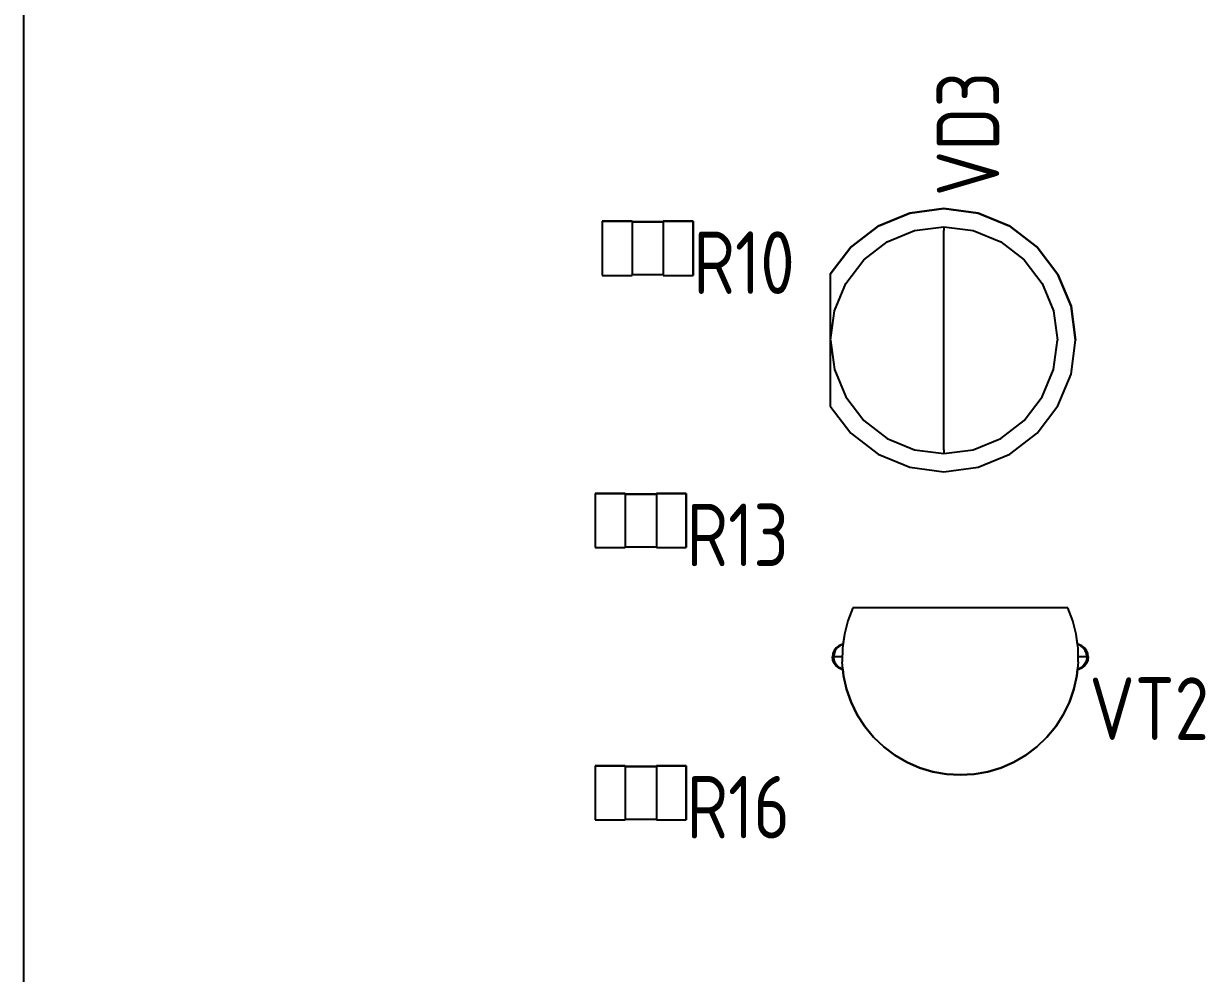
# Model space of a CAD drawing. Header units: inches. Extents: x 0 to 841, y -594 to 0.
# Drawn here: x 272.65 to 298.69, y -164.73 to -143.8 of the extents above; entities that cross this region are included whole.
import ezdxf

# ---------------------------------------------------------------- set-up
doc = ezdxf.new("R2010")
doc.units = ezdxf.units.IN
doc.header["$MEASUREMENT"] = 0
doc.styles.add('GOST type A0', font='gost.TTF', dxfattribs={"height": 2.116667})

msp = doc.modelspace()

# ---------------------------------------------------------------- linework, layer by layer
at = {"color": 7}
for p, q in [((272.646, -60.754), (272.646, -241.354)), ((292.926, -147.879), (292.176, -147.978)), ((292.176, -147.978), (292.926, -147.879)), ((292.926, -147.879), (292.176, -147.978)), ((292.176, -147.978), (292.926, -147.879)), ((293.677, -147.978), (292.926, -147.879)), ((292.926, -147.879), (293.677, -147.978)), ((293.677, -147.978), (292.926, -147.879)), ((292.926, -147.879), (293.677, -147.978)), ((285.395, -148.157), (285.395, -149.351)), ((286.055, -148.157), (285.395, -148.157)), ((285.395, -148.157), (285.395, -149.351)), ((285.395, -148.157), (286.055, -148.157)), ((285.395, -148.157), (285.395, -149.351)), ((286.055, -148.157), (285.395, -148.157)), ((285.395, -148.157), (285.395, -149.351)), ((285.395, -148.157), (286.055, -148.157)), ((286.055, -148.174), (286.055, -148.157)), ((286.055, -148.157), (286.055, -149.351)), ((286.055, -148.174), (286.055, -148.157)), ((286.055, -148.157), (286.055, -149.351)), ((287.401, -148.157), (286.741, -148.157)), ((286.741, -148.157), (286.741, -148.174)), ((286.741, -148.157), (286.741, -149.351)), ((286.741, -148.157), (287.401, -148.157)), ((287.401, -148.157), (286.741, -148.157)), ((286.741, -148.157), (286.741, -148.174)), ((286.741, -148.157), (286.741, -149.351)), ((286.741, -148.157), (287.401, -148.157)), ((287.401, -149.351), (287.401, -148.157)), ((287.401, -148.157), (287.401, -149.351)), ((287.401, -149.351), (287.401, -148.157)), ((287.401, -148.157), (287.401, -149.351)), ((292.176, -147.978), (291.477, -148.267)), ((291.477, -148.267), (292.176, -147.978)), ((292.176, -147.978), (291.477, -148.267)), ((291.477, -148.267), (292.176, -147.978)), ((294.376, -148.267), (293.677, -147.978)), ((293.677, -147.978), (294.376, -148.267)), ((294.376, -148.267), (293.677, -147.978)), ((293.677, -147.978), (294.376, -148.267)), ((286.741, -148.174), (286.055, -148.174)), ((286.055, -148.174), (286.741, -148.174)), ((286.741, -148.174), (286.055, -148.174)), ((286.055, -148.174), (286.741, -148.174)), ((291.477, -148.267), (290.877, -148.727)), ((290.877, -148.727), (291.477, -148.267)), ((291.477, -148.267), (290.877, -148.727)), ((290.877, -148.727), (291.477, -148.267)), ((291.676, -148.614), (292.279, -148.364)), ((291.676, -148.614), (292.279, -148.364)), ((292.279, -148.364), (292.926, -148.279)), ((292.279, -148.364), (292.926, -148.279)), ((292.926, -148.279), (293.573, -148.364)), ((292.926, -148.279), (292.926, -148.364)), ((292.926, -148.279), (293.573, -148.364)), ((292.926, -148.279), (292.926, -148.364)), ((292.926, -148.614), (292.926, -148.364)), ((292.926, -148.614), (292.926, -148.364)), ((293.573, -148.364), (294.176, -148.614)), ((293.573, -148.364), (294.176, -148.614)), ((294.977, -148.728), (294.376, -148.267)), ((294.376, -148.267), (294.977, -148.728)), ((294.977, -148.728), (294.376, -148.267)), ((294.376, -148.267), (294.977, -148.728)), ((291.158, -149.011), (291.676, -148.614)), ((291.158, -149.011), (291.676, -148.614)), ((292.926, -149.011), (292.926, -148.614)), ((292.926, -149.011), (292.926, -148.614)), ((294.176, -148.614), (294.694, -149.011)), ((294.176, -148.614), (294.694, -149.011)), ((290.877, -148.727), (290.416, -149.326)), ((290.416, -149.326), (290.877, -148.727)), ((290.877, -148.727), (290.416, -149.326)), ((290.416, -149.326), (290.877, -148.727)), ((295.438, -149.329), (294.977, -148.728)), ((294.977, -148.728), (295.438, -149.329)), ((295.438, -149.329), (294.977, -148.728)), ((294.977, -148.728), (295.438, -149.329)), ((290.761, -149.529), (291.158, -149.011)), ((290.761, -149.529), (291.158, -149.011)), ((292.926, -149.529), (292.926, -149.011)), ((292.926, -149.529), (292.926, -149.011)), ((294.694, -149.011), (295.091, -149.529)), ((294.694, -149.011), (295.091, -149.529)), ((285.395, -149.351), (286.055, -149.351)), ((285.395, -149.351), (286.055, -149.351)), ((285.395, -149.351), (286.055, -149.351)), ((285.395, -149.351), (286.055, -149.351)), ((286.055, -149.351), (286.055, -149.334)), ((286.055, -149.334), (286.741, -149.334)), ((286.055, -149.334), (286.741, -149.334)), ((286.055, -149.351), (286.055, -149.334)), ((286.055, -149.334), (286.741, -149.334)), ((286.055, -149.334), (286.741, -149.334)), ((286.741, -149.334), (286.741, -149.351)), ((286.741, -149.334), (286.741, -149.351)), ((286.741, -149.351), (287.401, -149.351)), ((286.741, -149.351), (287.401, -149.351)), ((286.741, -149.351), (287.401, -149.351)), ((286.741, -149.351), (287.401, -149.351)), ((290.416, -149.326), (290.416, -152.231)), ((290.416, -149.326), (290.416, -152.231)), ((290.416, -149.326), (290.416, -152.231)), ((290.416, -149.326), (290.416, -152.231)), ((295.727, -150.028), (295.438, -149.329)), ((295.438, -149.329), (295.727, -150.028)), ((295.727, -150.028), (295.438, -149.329)), ((295.438, -149.329), (295.727, -150.028)), ((290.511, -150.132), (290.761, -149.529)), ((290.511, -150.132), (290.761, -149.529)), ((292.926, -150.132), (292.926, -149.529)), ((292.926, -150.132), (292.926, -149.529)), ((295.091, -149.529), (295.341, -150.132)), ((295.091, -149.529), (295.341, -150.132)), ((290.426, -150.779), (290.511, -150.132)), ((290.426, -150.779), (290.511, -150.132)), ((292.926, -150.779), (292.926, -150.132)), ((292.926, -150.779), (292.926, -150.132)), ((295.341, -150.132), (295.426, -150.779)), ((295.341, -150.132), (295.426, -150.779)), ((295.826, -150.779), (295.727, -150.028)), ((295.727, -150.028), (295.826, -150.779)), ((295.826, -150.779), (295.727, -150.028)), ((295.727, -150.028), (295.826, -150.779)), ((290.426, -150.779), (290.511, -151.426)), ((290.426, -150.779), (290.511, -151.426)), ((292.926, -151.426), (292.926, -150.779)), ((292.926, -151.426), (292.926, -150.779)), ((295.341, -151.426), (295.426, -150.779)), ((295.341, -151.426), (295.426, -150.779)), ((295.727, -151.529), (295.826, -150.779)), ((295.727, -151.529), (295.826, -150.779)), ((295.727, -151.529), (295.826, -150.779)), ((295.727, -151.529), (295.826, -150.779)), ((290.511, -151.426), (290.761, -152.029)), ((290.511, -151.426), (290.761, -152.029)), ((292.926, -152.029), (292.926, -151.426)), ((292.926, -152.029), (292.926, -151.426)), ((295.091, -152.029), (295.341, -151.426)), ((295.091, -152.029), (295.341, -151.426)), ((295.438, -152.229), (295.727, -151.529)), ((295.438, -152.229), (295.727, -151.529)), ((295.438, -152.229), (295.727, -151.529)), ((295.438, -152.229), (295.727, -151.529)), ((290.761, -152.029), (291.158, -152.547)), ((290.761, -152.029), (291.158, -152.547)), ((292.926, -152.547), (292.926, -152.029)), ((292.926, -152.547), (292.926, -152.029)), ((294.694, -152.547), (295.091, -152.029)), ((294.694, -152.547), (295.091, -152.029)), ((290.416, -152.231), (290.877, -152.831)), ((290.416, -152.231), (290.877, -152.831)), ((290.416, -152.231), (290.877, -152.831)), ((290.416, -152.231), (290.877, -152.831)), ((294.977, -152.83), (295.438, -152.229)), ((294.977, -152.83), (295.438, -152.229)), ((294.977, -152.83), (295.438, -152.229)), ((294.977, -152.83), (295.438, -152.229)), ((291.158, -152.547), (291.676, -152.944)), ((291.158, -152.547), (291.676, -152.944)), ((292.926, -152.944), (292.926, -152.547)), ((292.926, -152.944), (292.926, -152.547)), ((294.176, -152.944), (294.694, -152.547)), ((294.176, -152.944), (294.694, -152.547)), ((290.877, -152.831), (291.477, -153.291)), ((290.877, -152.831), (291.477, -153.291)), ((290.877, -152.831), (291.477, -153.291)), ((290.877, -152.831), (291.477, -153.291)), ((294.376, -153.29), (294.977, -152.83)), ((294.376, -153.29), (294.977, -152.83)), ((294.376, -153.29), (294.977, -152.83)), ((294.376, -153.29), (294.977, -152.83)), ((291.676, -152.944), (292.279, -153.194)), ((291.676, -152.944), (292.279, -153.194)), ((292.926, -153.194), (292.926, -152.944)), ((292.926, -153.194), (292.926, -152.944)), ((293.573, -153.194), (294.176, -152.944)), ((293.573, -153.194), (294.176, -152.944)), ((291.477, -153.291), (292.176, -153.58)), ((291.477, -153.291), (292.176, -153.58)), ((291.477, -153.291), (292.176, -153.58)), ((291.477, -153.291), (292.176, -153.58)), ((292.279, -153.194), (292.926, -153.279)), ((292.279, -153.194), (292.926, -153.279)), ((292.926, -153.279), (293.573, -153.194)), ((292.926, -153.194), (292.926, -153.279)), ((292.926, -153.279), (293.573, -153.194)), ((292.926, -153.194), (292.926, -153.279)), ((293.677, -153.58), (294.376, -153.29)), ((293.677, -153.58), (294.376, -153.29)), ((293.677, -153.58), (294.376, -153.29)), ((293.677, -153.58), (294.376, -153.29)), ((292.176, -153.58), (292.926, -153.679)), ((292.176, -153.58), (292.926, -153.679)), ((292.176, -153.58), (292.926, -153.679)), ((292.176, -153.58), (292.926, -153.679)), ((292.926, -153.679), (293.677, -153.58)), ((292.926, -153.679), (293.677, -153.58)), ((292.926, -153.679), (293.677, -153.58)), ((292.926, -153.679), (293.677, -153.58)), ((285.243, -154.157), (285.243, -155.351)), ((285.903, -154.157), (285.243, -154.157)), ((285.243, -154.157), (285.243, -155.351)), ((285.243, -154.157), (285.903, -154.157)), ((285.243, -154.157), (285.243, -155.351)), ((285.903, -154.157), (285.243, -154.157)), ((285.243, -154.157), (285.243, -155.351)), ((285.243, -154.157), (285.903, -154.157)), ((285.903, -154.174), (285.903, -154.157)), ((285.903, -154.157), (285.903, -155.351)), ((285.903, -154.174), (285.903, -154.157)), ((285.903, -154.157), (285.903, -155.351)), ((287.249, -154.157), (286.589, -154.157)), ((286.589, -154.157), (286.589, -154.174)), ((286.589, -154.157), (286.589, -155.351)), ((286.589, -154.157), (287.249, -154.157)), ((287.249, -154.157), (286.589, -154.157)), ((286.589, -154.157), (286.589, -154.174)), ((286.589, -154.157), (286.589, -155.351)), ((286.589, -154.157), (287.249, -154.157)), ((287.249, -155.351), (287.249, -154.157)), ((287.249, -154.157), (287.249, -155.351)), ((287.249, -155.351), (287.249, -154.157)), ((287.249, -154.157), (287.249, -155.351)), ((286.589, -154.174), (285.903, -154.174)), ((285.903, -154.174), (286.589, -154.174)), ((286.589, -154.174), (285.903, -154.174)), ((285.903, -154.174), (286.589, -154.174)), ((285.243, -155.351), (285.903, -155.351)), ((285.243, -155.351), (285.903, -155.351)), ((285.243, -155.351), (285.903, -155.351)), ((285.243, -155.351), (285.903, -155.351)), ((285.903, -155.351), (285.903, -155.334)), ((285.903, -155.334), (286.589, -155.334)), ((285.903, -155.334), (286.589, -155.334)), ((285.903, -155.351), (285.903, -155.334)), ((285.903, -155.334), (286.589, -155.334)), ((285.903, -155.334), (286.589, -155.334)), ((286.589, -155.334), (286.589, -155.351)), ((286.589, -155.334), (286.589, -155.351)), ((286.589, -155.351), (287.249, -155.351)), ((286.589, -155.351), (287.249, -155.351)), ((286.589, -155.351), (287.249, -155.351)), ((286.589, -155.351), (287.249, -155.351)), ((290.917, -156.679), (290.807, -156.964)), ((290.917, -156.679), (290.807, -156.964)), ((290.917, -156.679), (290.807, -156.964)), ((290.917, -156.679), (290.807, -156.964)), ((295.655, -156.679), (290.917, -156.679)), ((295.655, -156.679), (290.917, -156.679)), ((295.655, -156.679), (290.917, -156.679)), ((295.655, -156.679), (290.917, -156.679)), ((295.765, -156.964), (295.655, -156.679)), ((295.765, -156.964), (295.655, -156.679)), ((295.765, -156.964), (295.655, -156.679)), ((295.765, -156.964), (295.655, -156.679)), ((290.807, -156.964), (290.731, -157.261)), ((290.807, -156.964), (290.731, -157.261)), ((290.807, -156.964), (290.731, -157.261)), ((290.807, -156.964), (290.731, -157.261)), ((295.841, -157.261), (295.765, -156.964)), ((295.841, -157.261), (295.765, -156.964)), ((295.841, -157.261), (295.765, -156.964)), ((295.841, -157.261), (295.765, -156.964)), ((290.731, -157.261), (290.69, -157.564)), ((290.731, -157.261), (290.69, -157.564)), ((290.731, -157.261), (290.7, -157.486)), ((290.731, -157.261), (290.7, -157.486)), ((295.872, -157.489), (295.841, -157.261)), ((295.882, -157.564), (295.841, -157.261)), ((295.872, -157.489), (295.841, -157.261)), ((295.882, -157.564), (295.841, -157.261)), ((290.606, -157.517), (290.549, -157.561)), ((290.606, -157.517), (290.549, -157.561)), ((290.606, -157.517), (290.549, -157.561)), ((290.606, -157.517), (290.549, -157.561)), ((290.631, -157.517), (290.575, -157.561)), ((290.631, -157.517), (290.575, -157.561)), ((290.674, -157.489), (290.606, -157.517)), ((290.674, -157.489), (290.606, -157.517)), ((290.674, -157.489), (290.606, -157.517)), ((290.674, -157.489), (290.606, -157.517)), ((290.696, -157.489), (290.631, -157.517)), ((290.696, -157.489), (290.631, -157.517)), ((290.7, -157.486), (290.674, -157.489)), ((290.7, -157.486), (290.674, -157.489)), ((290.7, -157.486), (290.674, -157.489)), ((290.7, -157.486), (290.674, -157.489)), ((290.7, -157.489), (290.696, -157.489)), ((290.7, -157.489), (290.696, -157.489)), ((295.898, -157.489), (295.872, -157.486)), ((295.872, -157.486), (295.872, -157.489)), ((295.898, -157.489), (295.872, -157.486)), ((295.898, -157.489), (295.872, -157.486)), ((295.872, -157.486), (295.872, -157.489)), ((295.898, -157.489), (295.872, -157.486)), ((295.876, -157.489), (295.872, -157.489)), ((295.876, -157.489), (295.872, -157.489)), ((295.941, -157.517), (295.876, -157.489)), ((295.941, -157.517), (295.876, -157.489)), ((295.966, -157.517), (295.898, -157.489)), ((295.966, -157.517), (295.898, -157.489)), ((295.966, -157.517), (295.898, -157.489)), ((295.966, -157.517), (295.898, -157.489)), ((295.997, -157.561), (295.941, -157.517)), ((295.997, -157.561), (295.941, -157.517)), ((296.024, -157.561), (295.966, -157.517)), ((296.024, -157.561), (295.966, -157.517)), ((296.024, -157.561), (295.966, -157.517)), ((296.024, -157.561), (295.966, -157.517)), ((290.476, -157.687), (290.467, -157.759)), ((290.476, -157.687), (290.467, -157.759)), ((290.476, -157.687), (290.467, -157.759)), ((290.476, -157.687), (290.467, -157.759)), ((290.467, -157.759), (290.476, -157.831)), ((290.476, -157.831), (290.467, -157.759)), ((290.47, -157.759), (290.467, -157.759)), ((290.467, -157.759), (290.476, -157.831)), ((290.476, -157.831), (290.467, -157.759)), ((290.47, -157.759), (290.467, -157.759)), ((290.48, -157.759), (290.47, -157.759)), ((290.48, -157.759), (290.47, -157.759)), ((290.504, -157.619), (290.476, -157.687)), ((290.504, -157.619), (290.476, -157.687)), ((290.504, -157.619), (290.476, -157.687)), ((290.504, -157.619), (290.476, -157.687)), ((290.497, -157.759), (290.48, -157.759)), ((290.497, -157.759), (290.48, -157.759)), ((290.505, -157.687), (290.497, -157.759)), ((290.505, -157.687), (290.497, -157.759)), ((290.505, -157.831), (290.497, -157.759)), ((290.687, -157.759), (290.497, -157.759)), ((290.505, -157.831), (290.497, -157.759)), ((290.687, -157.759), (290.497, -157.759)), ((290.549, -157.561), (290.504, -157.619)), ((290.549, -157.561), (290.504, -157.619)), ((290.549, -157.561), (290.504, -157.619)), ((290.549, -157.561), (290.504, -157.619)), ((290.532, -157.619), (290.505, -157.687)), ((290.532, -157.619), (290.505, -157.687)), ((290.575, -157.561), (290.532, -157.619)), ((290.575, -157.561), (290.532, -157.619)), ((290.69, -157.564), (290.685, -157.87)), ((290.69, -157.564), (290.685, -157.87)), ((295.887, -157.87), (295.882, -157.564)), ((295.887, -157.87), (295.882, -157.564)), ((296.075, -157.759), (295.885, -157.759)), ((296.075, -157.759), (295.885, -157.759)), ((296.04, -157.619), (295.997, -157.561)), ((296.04, -157.619), (295.997, -157.561)), ((296.068, -157.619), (296.024, -157.561)), ((296.068, -157.619), (296.024, -157.561)), ((296.068, -157.619), (296.024, -157.561)), ((296.068, -157.619), (296.024, -157.561)), ((296.067, -157.687), (296.04, -157.619)), ((296.067, -157.687), (296.04, -157.619)), ((296.075, -157.759), (296.067, -157.687)), ((296.075, -157.759), (296.067, -157.687)), ((296.075, -157.759), (296.067, -157.831)), ((296.075, -157.759), (296.067, -157.831)), ((296.096, -157.687), (296.068, -157.619)), ((296.096, -157.687), (296.068, -157.619)), ((296.096, -157.687), (296.068, -157.619)), ((296.096, -157.687), (296.068, -157.619)), ((296.092, -157.759), (296.075, -157.759)), ((296.092, -157.759), (296.075, -157.759)), ((296.102, -157.759), (296.092, -157.759)), ((296.102, -157.759), (296.092, -157.759)), ((296.105, -157.759), (296.096, -157.687)), ((296.105, -157.759), (296.096, -157.687)), ((296.105, -157.759), (296.096, -157.687)), ((296.105, -157.759), (296.096, -157.687)), ((296.096, -157.831), (296.105, -157.759)), ((296.105, -157.759), (296.096, -157.831)), ((296.096, -157.831), (296.105, -157.759)), ((296.105, -157.759), (296.096, -157.831)), ((296.105, -157.759), (296.102, -157.759)), ((296.105, -157.759), (296.102, -157.759)), ((290.476, -157.831), (290.504, -157.899)), ((290.504, -157.899), (290.476, -157.831)), ((290.476, -157.831), (290.504, -157.899)), ((290.504, -157.899), (290.476, -157.831)), ((290.504, -157.899), (290.549, -157.956)), ((290.549, -157.956), (290.504, -157.899)), ((290.504, -157.899), (290.549, -157.956)), ((290.549, -157.956), (290.504, -157.899)), ((290.532, -157.899), (290.505, -157.831)), ((290.532, -157.899), (290.505, -157.831)), ((290.575, -157.956), (290.532, -157.899)), ((290.575, -157.956), (290.532, -157.899)), ((290.549, -157.956), (290.606, -158.001)), ((290.606, -158.001), (290.549, -157.956)), ((290.549, -157.956), (290.606, -158.001)), ((290.606, -158.001), (290.549, -157.956)), ((290.631, -158.001), (290.575, -157.956)), ((290.631, -158.001), (290.575, -157.956)), ((290.606, -158.001), (290.674, -158.029)), ((290.674, -158.029), (290.606, -158.001)), ((290.606, -158.001), (290.674, -158.029)), ((290.674, -158.029), (290.606, -158.001)), ((290.696, -158.029), (290.631, -158.001)), ((290.696, -158.029), (290.631, -158.001)), ((290.674, -158.029), (290.701, -158.032)), ((290.701, -158.032), (290.674, -158.029)), ((290.674, -158.029), (290.701, -158.032)), ((290.701, -158.032), (290.674, -158.029)), ((290.716, -158.174), (290.685, -157.87)), ((290.716, -158.174), (290.685, -157.87)), ((290.701, -158.029), (290.696, -158.029)), ((290.701, -158.029), (290.696, -158.029)), ((290.701, -158.032), (290.716, -158.174)), ((290.701, -158.032), (290.716, -158.174)), ((295.887, -157.87), (295.856, -158.174)), ((295.887, -157.87), (295.856, -158.174)), ((295.856, -158.174), (295.871, -158.029)), ((295.856, -158.174), (295.871, -158.029)), ((295.871, -158.029), (295.871, -158.032)), ((295.871, -158.032), (295.898, -158.029)), ((295.876, -158.029), (295.871, -158.029)), ((295.898, -158.029), (295.871, -158.032)), ((295.871, -158.029), (295.871, -158.032)), ((295.871, -158.032), (295.898, -158.029)), ((295.876, -158.029), (295.871, -158.029)), ((295.898, -158.029), (295.871, -158.032)), ((295.941, -158.001), (295.876, -158.029)), ((295.941, -158.001), (295.876, -158.029)), ((295.898, -158.029), (295.966, -158.001)), ((295.966, -158.001), (295.898, -158.029)), ((295.898, -158.029), (295.966, -158.001)), ((295.966, -158.001), (295.898, -158.029)), ((295.997, -157.956), (295.941, -158.001)), ((295.997, -157.956), (295.941, -158.001)), ((295.966, -158.001), (296.024, -157.956)), ((296.024, -157.956), (295.966, -158.001)), ((295.966, -158.001), (296.024, -157.956)), ((296.024, -157.956), (295.966, -158.001)), ((296.04, -157.899), (295.997, -157.956)), ((296.04, -157.899), (295.997, -157.956)), ((296.024, -157.956), (296.068, -157.899)), ((296.068, -157.899), (296.024, -157.956)), ((296.024, -157.956), (296.068, -157.899)), ((296.068, -157.899), (296.024, -157.956)), ((296.067, -157.831), (296.04, -157.899)), ((296.067, -157.831), (296.04, -157.899)), ((296.068, -157.899), (296.096, -157.831)), ((296.096, -157.831), (296.068, -157.899)), ((296.068, -157.899), (296.096, -157.831)), ((296.096, -157.831), (296.068, -157.899)), ((290.716, -158.174), (290.782, -158.472)), ((290.782, -158.472), (290.716, -158.174)), ((290.716, -158.174), (290.782, -158.472)), ((290.782, -158.472), (290.716, -158.174)), ((295.79, -158.472), (295.856, -158.174)), ((295.856, -158.174), (295.79, -158.472)), ((295.79, -158.472), (295.856, -158.174)), ((295.856, -158.174), (295.79, -158.472)), ((290.782, -158.472), (290.883, -158.761)), ((290.883, -158.761), (290.782, -158.472)), ((290.782, -158.472), (290.883, -158.761)), ((290.883, -158.761), (290.782, -158.472)), ((295.689, -158.761), (295.79, -158.472)), ((295.79, -158.472), (295.689, -158.761)), ((295.689, -158.761), (295.79, -158.472)), ((295.79, -158.472), (295.689, -158.761)), ((290.883, -158.761), (291.017, -159.036)), ((291.017, -159.036), (290.883, -158.761)), ((290.883, -158.761), (291.017, -159.036)), ((291.017, -159.036), (290.883, -158.761)), ((295.555, -159.036), (295.689, -158.761)), ((295.689, -158.761), (295.555, -159.036)), ((295.555, -159.036), (295.689, -158.761)), ((295.689, -158.761), (295.555, -159.036)), ((291.017, -159.036), (291.183, -159.293)), ((291.183, -159.293), (291.017, -159.036)), ((291.017, -159.036), (291.183, -159.293)), ((291.183, -159.293), (291.017, -159.036)), ((295.389, -159.293), (295.555, -159.036)), ((295.555, -159.036), (295.389, -159.293)), ((295.389, -159.293), (295.555, -159.036)), ((295.555, -159.036), (295.389, -159.293)), ((291.183, -159.293), (291.377, -159.53)), ((291.377, -159.53), (291.183, -159.293)), ((291.183, -159.293), (291.377, -159.53)), ((291.377, -159.53), (291.183, -159.293)), ((295.195, -159.53), (295.389, -159.293)), ((295.389, -159.293), (295.195, -159.53)), ((295.195, -159.53), (295.389, -159.293)), ((295.389, -159.293), (295.195, -159.53)), ((291.377, -159.53), (291.598, -159.741)), ((291.598, -159.741), (291.377, -159.53)), ((291.377, -159.53), (291.598, -159.741)), ((291.598, -159.741), (291.377, -159.53)), ((294.974, -159.741), (295.195, -159.53)), ((295.195, -159.53), (294.974, -159.741)), ((294.974, -159.741), (295.195, -159.53)), ((295.195, -159.53), (294.974, -159.741)), ((291.598, -159.741), (291.842, -159.925)), ((291.842, -159.925), (291.598, -159.741)), ((291.598, -159.741), (291.842, -159.925)), ((291.842, -159.925), (291.598, -159.741)), ((294.73, -159.925), (294.974, -159.741)), ((294.974, -159.741), (294.73, -159.925)), ((294.73, -159.925), (294.974, -159.741)), ((294.974, -159.741), (294.73, -159.925)), ((291.842, -159.925), (292.106, -160.08)), ((292.106, -160.08), (291.842, -159.925)), ((291.842, -159.925), (292.106, -160.08)), ((292.106, -160.08), (291.842, -159.925)), ((292.106, -160.08), (292.387, -160.202)), ((292.387, -160.202), (292.106, -160.08)), ((292.106, -160.08), (292.387, -160.202)), ((292.387, -160.202), (292.106, -160.08)), ((294.185, -160.202), (294.466, -160.08)), ((294.466, -160.08), (294.185, -160.202)), ((294.185, -160.202), (294.466, -160.08)), ((294.466, -160.08), (294.185, -160.202)), ((294.466, -160.08), (294.73, -159.925)), ((294.73, -159.925), (294.466, -160.08)), ((294.466, -160.08), (294.73, -159.925)), ((294.73, -159.925), (294.466, -160.08)), ((285.243, -160.157), (285.243, -161.351)), ((285.903, -160.157), (285.243, -160.157)), ((285.243, -160.157), (285.243, -161.351)), ((285.243, -160.157), (285.903, -160.157)), ((285.243, -160.157), (285.243, -161.351)), ((285.903, -160.157), (285.243, -160.157)), ((285.243, -160.157), (285.243, -161.351)), ((285.243, -160.157), (285.903, -160.157)), ((285.903, -160.174), (285.903, -160.157)), ((285.903, -160.157), (285.903, -161.351)), ((285.903, -160.174), (285.903, -160.157)), ((285.903, -160.157), (285.903, -161.351)), ((286.589, -160.174), (285.903, -160.174)), ((285.903, -160.174), (286.589, -160.174)), ((286.589, -160.174), (285.903, -160.174)), ((285.903, -160.174), (286.589, -160.174)), ((287.249, -160.157), (286.589, -160.157)), ((286.589, -160.157), (286.589, -160.174)), ((286.589, -160.157), (286.589, -161.351)), ((286.589, -160.157), (287.249, -160.157)), ((287.249, -160.157), (286.589, -160.157)), ((286.589, -160.157), (286.589, -160.174)), ((286.589, -160.157), (286.589, -161.351)), ((286.589, -160.157), (287.249, -160.157)), ((287.249, -161.351), (287.249, -160.157)), ((287.249, -160.157), (287.249, -161.351)), ((287.249, -161.351), (287.249, -160.157)), ((287.249, -160.157), (287.249, -161.351)), ((292.387, -160.202), (292.68, -160.291)), ((292.68, -160.291), (292.387, -160.202)), ((292.387, -160.202), (292.68, -160.291)), ((292.68, -160.291), (292.387, -160.202)), ((292.68, -160.291), (292.981, -160.344)), ((292.981, -160.344), (292.68, -160.291)), ((292.68, -160.291), (292.981, -160.344)), ((292.981, -160.344), (292.68, -160.291)), ((292.981, -160.344), (293.286, -160.362)), ((293.286, -160.362), (292.981, -160.344)), ((292.981, -160.344), (293.286, -160.362)), ((293.286, -160.362), (292.981, -160.344)), ((293.286, -160.362), (293.591, -160.344)), ((293.591, -160.344), (293.286, -160.362)), ((293.286, -160.362), (293.591, -160.344)), ((293.591, -160.344), (293.286, -160.362)), ((293.591, -160.344), (293.893, -160.291)), ((293.893, -160.291), (293.591, -160.344)), ((293.591, -160.344), (293.893, -160.291)), ((293.893, -160.291), (293.591, -160.344)), ((293.893, -160.291), (294.185, -160.202)), ((294.185, -160.202), (293.893, -160.291)), ((293.893, -160.291), (294.185, -160.202)), ((294.185, -160.202), (293.893, -160.291)), ((285.243, -161.351), (285.903, -161.351)), ((285.243, -161.351), (285.903, -161.351)), ((285.243, -161.351), (285.903, -161.351)), ((285.243, -161.351), (285.903, -161.351)), ((285.903, -161.351), (285.903, -161.334)), ((285.903, -161.334), (286.589, -161.334)), ((285.903, -161.334), (286.589, -161.334)), ((285.903, -161.351), (285.903, -161.334)), ((285.903, -161.334), (286.589, -161.334)), ((285.903, -161.334), (286.589, -161.334)), ((286.589, -161.334), (286.589, -161.351)), ((286.589, -161.334), (286.589, -161.351)), ((286.589, -161.351), (287.249, -161.351)), ((286.589, -161.351), (287.249, -161.351)), ((286.589, -161.351), (287.249, -161.351)), ((286.589, -161.351), (287.249, -161.351))]:
    msp.add_line(p, q, dxfattribs=at)

# ---------------------------------------------------------------- texts
at = {"color": 7, "style": 'GOST type A0'}
msp.add_text('VD3', height=1.3796, rotation=90, dxfattribs=at).set_placement((294.144, -147.607))
for s, p in [('R10', (287.403, -149.761)), ('R13', (287.252, -155.761)), ('VT2', (296.131, -159.59)), ('R16', (287.252, -161.761))]:
    msp.add_text(s, height=1.3796, dxfattribs=at).set_placement(p)

doc.saveas('drawing.dxf')
